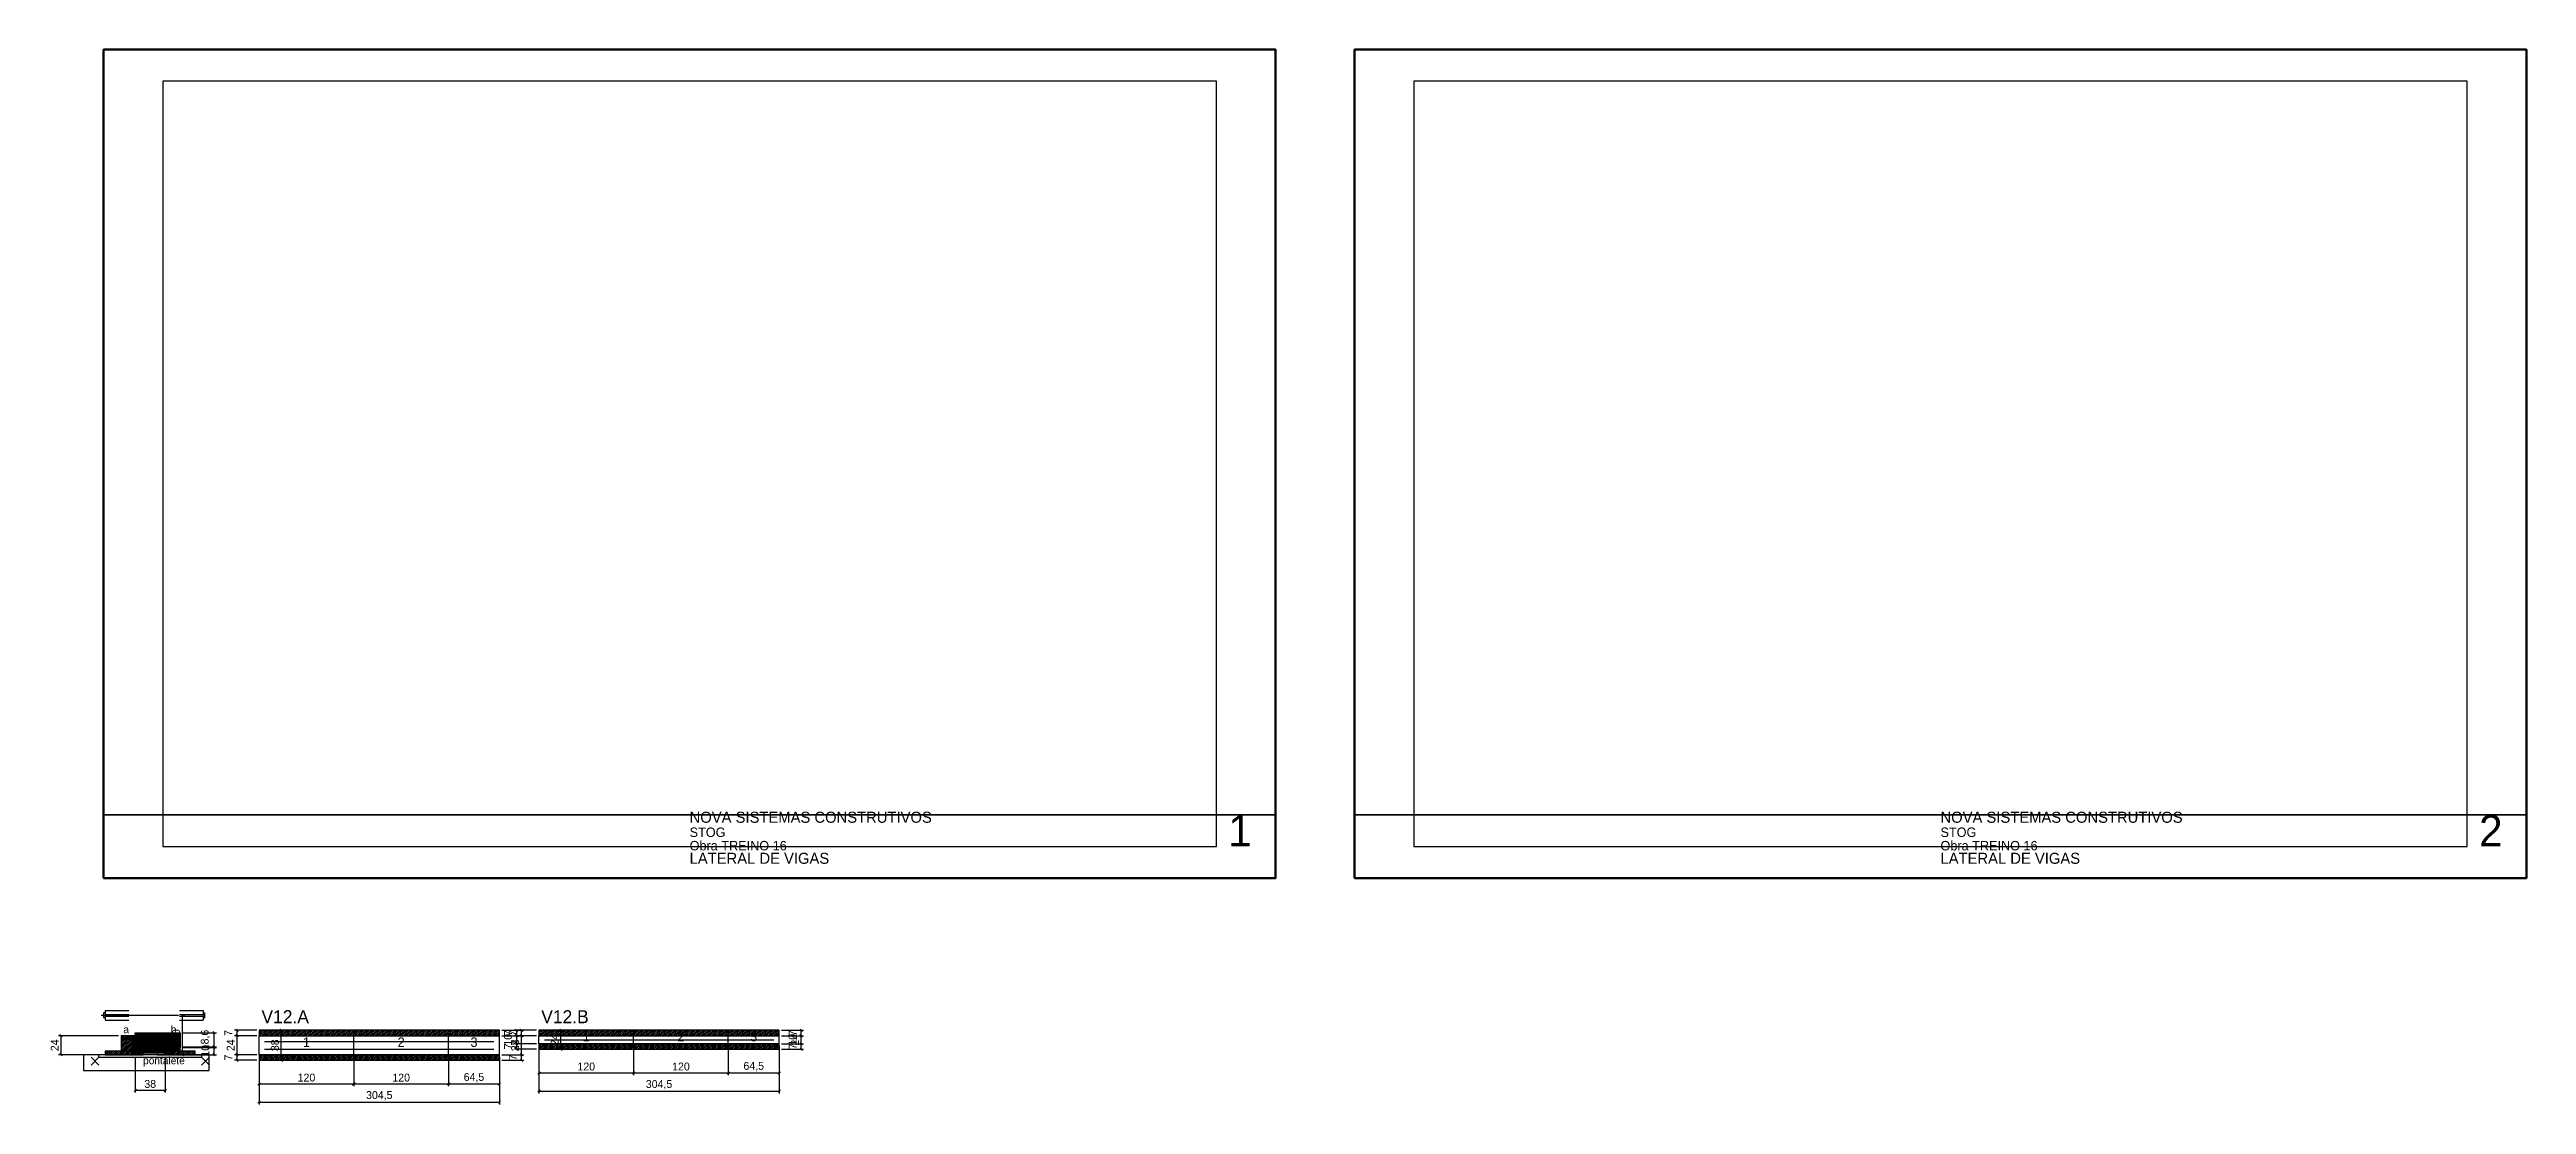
# Model space of a CAD drawing. Extents: x -10500 to 3070, y -87 to 1250.
# Drawn here: x -69 to 3070, y -87 to 1250 of the extents above.
import ezdxf
from ezdxf.enums import TextEntityAlignment as Align

# ---------------------------------------------------------------- set-up
doc = ezdxf.new("R2010")
doc.units = 0
for name, color, linetype in [('5', 5, 'Continuous'), ('barrote', 126, 'Continuous'), ('CARIMBO', 255, 'Continuous'), ('CONCRETO', 251, 'Continuous'), ('COTA', 241, 'Continuous'), ('detalhes', 7, 'Continuous'), ('ESTRUTURACAO', 7, 'Continuous'), ('Folhas', 255, 'Continuous'), ('Hachura', 251, 'Continuous'), ('Madeira', 126, 'Continuous'), ('NOMENCLATURA', 7, 'Continuous'), ('Painéis', 200, 'Continuous'), ('presilha', 224, 'Continuous'), ('SARR_2.2x7', 40, 'Continuous'), ('SCO-___-LAJ', 224, 'Continuous'), ('TENSOR', 224, 'Continuous')]:
    doc.layers.add(name, color=color, linetype=linetype)
doc.dimstyles.new('PAINEL', dxfattribs={"dimtxt": 10, "dimasz": 3, "dimexe": 3, "dimexo": 3, "dimgap": 3, "dimtad": 1, "dimblk": 'OBLIQUE', "dimblk1": 'OBLIQUE', "dimcen": 2.5, "dimclrd": 4, "dimclre": 4, "dimclrt": 240, "dimazin": 3, "dimtfac": 1, "dimtmove": 0, "dimatfit": 3})

# ---------------------------------------------------------------- blocks, each defined once
blk = doc.blocks.new('PAR_ESQ')
for p, q in [((-1, -1), (1, 1)), ((-1, 1), (1, -1))]:
    blk.add_line(p, q)
blk = doc.blocks.new('PAR_FUNDO_ESQ')
for p, q in [((-1, -1), (1, 1)), ((-1, 1), (1, -1))]:
    blk.add_line(p, q)
blk = doc.blocks.new('PAR_FUNDO_DIR')
for p, q in [((-1, -1), (1, 1)), ((-1, 1), (1, -1))]:
    blk.add_line(p, q)
blk = doc.blocks.new('par_int_esq')
for p, q in [((-1, -1), (1, 1)), ((-1, 1), (1, -1))]:
    blk.add_line(p, q)
blk = doc.blocks.new('par_int_dir')
for p, q in [((-1, -1), (1, 1)), ((-1, 1), (1, -1))]:
    blk.add_line(p, q)
blk = doc.blocks.new('_OBLIQUE')
at = {"color": 0, "linetype": 'BYBLOCK'}
blk.add_line((-0.5, -0.5), (0.5, 0.5), dxfattribs=at)

msp = doc.modelspace()

# ---------------------------------------------------------------- hatches: boundary and pattern name
at = {"layer": 'COTA'}
h = msp.add_hatch(dxfattribs=at)
h.set_pattern_fill('ANSI31', scale=0.4)
h.paths.add_polyline_path([(40, -16), (40, 4), (97, 4), (97, -14.6), (78, -14.6), (78, -16)])
h = msp.add_hatch(dxfattribs=at)
h.set_pattern_fill('ANSI31', scale=0.5)
h.paths.add_polyline_path([(197, 0), (317, 0), (317, 7), (197, 7)])
h = msp.add_hatch(dxfattribs=at)
h.set_pattern_fill('ANSI31', scale=0.5)
h.paths.add_polyline_path([(317, 0), (437, 0), (437, 7), (317, 7)])
h = msp.add_hatch(dxfattribs=at)
h.set_pattern_fill('ANSI31', scale=0.5)
h.paths.add_polyline_path([(437, 0), (501.5, 0), (501.5, 7), (437, 7)])
h = msp.add_hatch(dxfattribs=at)
h.set_pattern_fill('ANSI31', scale=0.5)
h.paths.add_polyline_path([(551.5, 0), (671.5, 0), (671.5, 7), (551.5, 7)])
h = msp.add_hatch(dxfattribs=at)
h.set_pattern_fill('ANSI31', scale=0.5)
h.paths.add_polyline_path([(671.5, 0), (791.5, 0), (791.5, 7), (671.5, 7)])
h = msp.add_hatch(dxfattribs=at)
h.set_pattern_fill('ANSI31', scale=0.5)
h.paths.add_polyline_path([(791.5, 0), (856, 0), (856, 7), (791.5, 7)])
h = msp.add_hatch(dxfattribs=at)
h.set_pattern_fill('ANSI31', scale=0.5)
h.paths.add_polyline_path([(197, -31), (317, -31), (317, -24), (197, -24)])
h = msp.add_hatch(dxfattribs=at)
h.set_pattern_fill('ANSI31', scale=0.5)
h.paths.add_polyline_path([(317, -31), (437, -31), (437, -24), (317, -24)])
h = msp.add_hatch(dxfattribs=at)
h.set_pattern_fill('ANSI31', scale=0.5)
h.paths.add_polyline_path([(437, -31), (501.5, -31), (501.5, -24), (437, -24)])
h = msp.add_hatch(dxfattribs=at)
h.set_pattern_fill('ANSI31', scale=0.5)
h.paths.add_polyline_path([(551.5, -17), (671.5, -17), (671.5, -10), (551.5, -10)])
h = msp.add_hatch(dxfattribs=at)
h.set_pattern_fill('ANSI31', scale=0.5)
h.paths.add_polyline_path([(671.5, -17), (791.5, -17), (791.5, -10), (671.5, -10)])
h = msp.add_hatch(dxfattribs=at)
h.set_pattern_fill('ANSI31', scale=0.5)
h.paths.add_polyline_path([(791.5, -17), (856, -17), (856, -10), (791.5, -10)])
at = {"layer": 'Hachura'}
h = msp.add_hatch(dxfattribs=at)
h.set_pattern_fill('ANSI31', scale=0.5)
h.paths.add_polyline_path([(22, -24), (36, -24), (36, 0), (22, 0)])
h = msp.add_hatch(dxfattribs=at)
h.set_pattern_fill('ANSI31', scale=0.5)
h.paths.add_polyline_path([(22, -4.4), (36, -4.4), (36, 0), (22, 0)])
h = msp.add_hatch(dxfattribs=at)
h.set_pattern_fill('SOLID')
h.paths.add_polyline_path([(36, -24), (40, -24), (40, 0), (36, 0)])
h = msp.add_hatch(dxfattribs=at)
h.set_pattern_fill('ANSI31', scale=0.5)
h.paths.add_polyline_path([(2, -24), (22, -24), (22, -19.6), (2, -19.6)])
h = msp.add_hatch(dxfattribs=at)
h.set_pattern_fill('SOLID')
h.paths.add_polyline_path([(40, -19.6), (78, -19.6), (78, -16), (40, -16)])
h = msp.add_hatch(dxfattribs=at)
h.set_pattern_fill('ANSI31', scale=0.5)
h.paths.add_polyline_path([(40, -24), (50, -24), (50, -19.6), (40, -19.6)])
h = msp.add_hatch(dxfattribs=at)
h.set_pattern_fill('SOLID')
h.paths.add_polyline_path([(78, -24), (82, -24), (82, -14), (78, -14)])
h = msp.add_hatch(dxfattribs=at)
h.set_pattern_fill('SOLID')
h.paths.add_polyline_path([(78, -14), (97, -14), (97, -20), (78, -20)])
h = msp.add_hatch(dxfattribs=at)
h.set_pattern_fill('ANSI31', scale=0.5)
h.paths.add_polyline_path([(82, -24), (96, -24), (96, -14), (82, -14)])
h = msp.add_hatch(dxfattribs=at)
h.set_pattern_fill('ANSI31', scale=0.5)
h.paths.add_polyline_path([(82, -18.4), (96, -18.4), (96, -14), (82, -14)])
h = msp.add_hatch(dxfattribs=at)
h.set_pattern_fill('ANSI31', scale=0.5)
h.paths.add_polyline_path([(96, -24), (116, -24), (116, -19.6), (96, -19.6)])
at = {"layer": 'HACHURACONCRETO'}
h = msp.add_hatch(dxfattribs=at)
h.set_pattern_fill('ANSI31', scale=0.3)
h.paths.add_polyline_path([(40, -19.6), (78, -19.6), (78, -14), (40, -14)])

# ---------------------------------------------------------------- linework, layer by layer
for p, q in [((2, 32), (32, 32)), ((2, 32), (2, 20)), ((96, 32), (126, 32)), ((126, 32), (126, 20)), ((0, 29), (0, 23)), ((2, 29), (0, 29)), ((2, 23), (0, 23)), ((2, 27), (32, 27)), ((2, 25), (32, 25)), ((2, 20), (32, 20)), ((96, 27), (126, 27)), ((96, 25), (126, 25)), ((96, 20), (126, 20)), ((126, 29), (128, 29)), ((126, 23), (128, 23)), ((128, 29), (128, 23))]:
    msp.add_line(p, q)
at = {"layer": 'BARRA_ANCORAGEM'}
for p, q in [((40, -16.3), (78, -16.3)), ((40, -18.3), (40, -16.3)), ((40, -18.3), (78, -18.3)), ((40, -19.7), (78, -19.7)), ((40, -21.7), (40, -19.7)), ((40, -21.7), (78, -21.7)), ((78, -18.3), (78, -16.3)), ((78, -21.7), (78, -19.7))]:
    msp.add_line(p, q, dxfattribs=at)
at = {"layer": 'barrote'}
msp.add_lwpolyline([(-25.5, -44), (133.5, -44), (133.5, -24), (-25.5, -24)], close=True, dxfattribs=at)
at = {"layer": 'CARIMBO', "lineweight": 35}
for p, q in [((0, 280), (1485, 280)), ((1585, 280), (3070, 280))]:
    msp.add_line(p, q, dxfattribs=at)
at = {"layer": 'CONCRETO'}
msp.add_lwpolyline([(40, -16), (40, 4), (97, 4), (97, -14.6), (78, -14.6), (78, -16)], close=True, dxfattribs=at)
at = {"layer": 'Folhas', "lineweight": 50}
for points in [[(0, 200), (1485, 200), (1485, 1250), (0, 1250)], [(1585, 200), (3070, 200), (3070, 1250), (1585, 1250)]]:
    msp.add_lwpolyline(points, close=True, dxfattribs=at)
at = {"layer": 'Folhas', "lineweight": 25}
for points in [[(75, 240), (1410, 240), (1410, 1210), (75, 1210)], [(1660, 240), (2995, 240), (2995, 1210), (1660, 1210)]]:
    msp.add_lwpolyline(points, close=True, dxfattribs=at)
at = {"layer": 'HACHURACONCRETO'}
msp.add_lwpolyline([(40, -19.6), (78, -19.6), (78, -14), (40, -14)], close=True, dxfattribs=at)
at = {"layer": 'Madeira'}
for points in [[(22, -24), (36, -24), (36, 0), (22, 0)], [(22, -4.4), (36, -4.4), (36, 0), (22, 0)], [(2, -24), (22, -24), (22, -19.6), (2, -19.6)], [(22, -24), (36, -24), (36, -19.6), (22, -19.6)], [(40, -24), (50, -24), (50, -19.6), (40, -19.6)], [(68, -24), (78, -24), (78, -19.6), (68, -19.6)], [(82, -24), (96, -24), (96, -14), (82, -14)], [(82, -18.4), (96, -18.4), (96, -14), (82, -14)], [(96, -24), (116, -24), (116, -19.6), (96, -19.6)]]:
    msp.add_lwpolyline(points, close=True, dxfattribs=at)
at = {"layer": 'Painéis'}
for p, q in [((197, 0), (317, 0)), ((197, -24), (197, 0)), ((317, -24), (317, 0)), ((317, -24), (317, 0)), ((317, 0), (437, 0)), ((317, -24), (317, 0)), ((437, -24), (437, 0)), ((437, -24), (437, 0)), ((437, 0), (501.5, 0)), ((437, -24), (437, 0)), ((501.5, -24), (501.5, 0)), ((551.5, 0), (671.5, 0)), ((551.5, -10), (551.5, 0)), ((671.5, -10), (671.5, 0)), ((671.5, -10), (671.5, 0)), ((671.5, 0), (791.5, 0)), ((671.5, -10), (671.5, 0)), ((791.5, -10), (791.5, 0)), ((791.5, -10), (791.5, 0)), ((791.5, 0), (856, 0)), ((791.5, -10), (791.5, 0)), ((856, -10), (856, 0)), ((197, -24), (317, -24)), ((317, -24), (437, -24)), ((437, -24), (501.5, -24)), ((551.5, -10), (671.5, -10)), ((671.5, -10), (791.5, -10)), ((791.5, -10), (856, -10))]:
    msp.add_line(p, q, dxfattribs=at)
for points in [[(36, -24), (40, -24), (40, 0), (36, 0)], [(40, -19.6), (78, -19.6), (78, -16), (40, -16)], [(78, -24), (82, -24), (82, -14), (78, -14)], [(78, -14), (97, -14), (97, -14.6), (78, -14.6)]]:
    msp.add_lwpolyline(points, close=True, dxfattribs=at)
at = {"layer": 'presilha'}
for p, q in [((-16, -37), (-6, -27)), ((-16, -27), (-6, -37)), ((124, -37), (134, -27)), ((124, -27), (134, -37))]:
    msp.add_line(p, q, dxfattribs=at)
at = {"layer": 'SARR_2.2x7'}
for points in [[(204, -7), (317, -7)], [(204, -7), (317, -7)], [(204, -17), (317, -17)], [(204, -17), (317, -17)], [(317, -7), (437, -7)], [(317, -7), (437, -7)], [(317, -17), (437, -17)], [(317, -17), (437, -17)], [(437, -7), (494.5, -7)], [(437, -7), (494.5, -7)], [(437, -17), (494.5, -17)], [(437, -17), (494.5, -17)], [(558.5, -5), (671.5, -5)], [(558.5, -5), (671.5, -5)], [(671.5, -5), (791.5, -5)], [(671.5, -5), (791.5, -5)], [(791.5, -5), (849, -5)], [(791.5, -5), (849, -5)]]:
    msp.add_lwpolyline(points, dxfattribs=at)
at = {"layer": 'SARRAFO_2_2X7'}
for p, q in [((36, -4.8), (40, -4.8)), ((36, -9.2), (36, -4.8)), ((36, -9.2), (40, -9.2)), ((36, -14.8), (40, -14.8)), ((36, -19.2), (36, -14.8)), ((36, -19.2), (40, -19.2)), ((40, -9.2), (40, -4.8)), ((40, -19.2), (40, -14.8)), ((78, -16.8), (82, -16.8)), ((78, -21.2), (78, -16.8)), ((78, -21.2), (82, -21.2)), ((82, -21.2), (82, -16.8))]:
    msp.add_line(p, q, dxfattribs=at)
at = {"layer": 'SCO-___-LAJ'}
for points in [[(197, 0), (317, 0), (317, 7), (197, 7)], [(317, 0), (437, 0), (437, 7), (317, 7)], [(437, 0), (501.5, 0), (501.5, 7), (437, 7)], [(551.5, 0), (671.5, 0), (671.5, 7), (551.5, 7)], [(671.5, 0), (791.5, 0), (791.5, 7), (671.5, 7)], [(791.5, 0), (856, 0), (856, 7), (791.5, 7)], [(-6.5, -27.2), (124.5, -27.2), (124.5, -24), (-6.5, -24)], [(197, -31), (317, -31), (317, -24), (197, -24)], [(317, -31), (437, -31), (437, -24), (317, -24)], [(437, -31), (501.5, -31), (501.5, -24), (437, -24)], [(551.5, -17), (671.5, -17), (671.5, -10), (551.5, -10)], [(671.5, -17), (791.5, -17), (791.5, -10), (671.5, -10)], [(791.5, -17), (856, -17), (856, -10), (791.5, -10)]]:
    msp.add_lwpolyline(points, close=True, dxfattribs=at)
at = {"layer": 'TENSOR'}
msp.add_line((-3, 26), (95, 26), dxfattribs=at)

# ---------------------------------------------------------------- block references
at = {"layer": 'Painéis'}
for name, p in [('PAR_ESQ', (36, -19)), ('par_int_esq', (40, -9)), ('PAR_FUNDO_ESQ', (40, -14)), ('par_int_dir', (78, -9)), ('PAR_FUNDO_DIR', (78, -14))]:
    msp.add_blockref(name, p, dxfattribs=at)

# ---------------------------------------------------------------- texts
at = {"layer": '5'}
for s, p in [('1', (611.5, -1)), ('2', (731.5, -1)), ('3', (823.75, -1)), ('1', (257, -8)), ('2', (377, -8)), ('3', (469.25, -8))]:
    msp.add_text(s, height=12, dxfattribs=at).set_placement(p, align=Align.MIDDLE_CENTER)
at = {"layer": 'CARIMBO'}
for s, height, p in [('NOVA SISTEMAS CONSTRUTIVOS', 14, (742.5, 270)), ('NOVA SISTEMAS CONSTRUTIVOS', 14, (2327.5, 270)), ('STOG', 12, (742.5, 252)), ('1', 40, (1425, 240)), ('STOG', 12, (2327.5, 252)), ('2', 40, (3010, 240)), ('Obra TREINO 16', 12, (742.5, 235)), ('LATERAL DE VIGAS', 14, (742.5, 218)), ('Obra TREINO 16', 12, (2327.5, 235)), ('LATERAL DE VIGAS', 14, (2327.5, 218))]:
    msp.add_text(s, height=height, dxfattribs=at).set_placement(p)
at = {"layer": 'detalhes'}
for s, p in [('a', (25, 3.3)), ('b', (85, 3.3)), ('c', (50, -13.5))]:
    msp.add_text(s, height=9.6, dxfattribs=at).set_placement(p)
at = {"layer": 'ESTRUTURACAO'}
msp.add_text('pontalete', height=9.6, dxfattribs=at).set_placement((50, -36))
at = {"layer": 'NOMENCLATURA'}
for s, p in [('V12.A', (200, 16)), ('V12.B', (554.5, 16))]:
    msp.add_text(s, height=16.5, dxfattribs=at).set_placement(p)

# ---------------------------------------------------------------- dimensions: what is measured, and where the dimension line sits
at = {"layer": 'COTA'}
for base, p1, p2 in [((-54, -24), (2, -24), (22, 0)), ((100, -24), (96, -24), (96, 26)), ((140, -14.6), (97, -14.6), (97, 4)), ((169, 0), (197, 0), (197, 7)), ((169, -24), (197, -24), (197, 0)), ((225, -31), (197, -31), (197, 7)), ((529.5, -31), (501.5, -31), (501.5, 7)), ((529.5, 0), (501.5, 0), (501.5, 7)), ((529.5, -24), (501.5, -24), (501.5, 0)), ((523.5, 0), (551.5, 0), (551.5, 7)), ((523.5, -10), (551.5, -10), (551.5, 0)), ((579.5, -17), (551.5, -17), (551.5, 7)), ((884, -17), (856, -17), (856, 7)), ((884, 0), (856, 0), (856, 7)), ((884, -10), (856, -10), (856, 0)), ((140, -24), (96, -24), (96, -14)), ((169, -31), (197, -31), (197, -24)), ((529.5, -31), (501.5, -31), (501.5, -24)), ((523.5, -17), (551.5, -17), (551.5, -10)), ((884, -17), (856, -17), (856, -10))]:
    msp.add_linear_dim(base=base, p1=p1, p2=p2, angle=90, dimstyle='PAINEL', dxfattribs=at).render()
for base, p1, p2 in [((40, -69), (40, -24), (78, -24)), ((197, -61), (197, -24), (317, -24)), ((197, -84), (197, -24), (501.5, -24)), ((317, -61), (317, -24), (437, -24)), ((437, -61), (437, -24), (501.5, -24)), ((551.5, -47), (551.5, -10), (671.5, -10)), ((551.5, -70), (551.5, -10), (856, -10)), ((671.5, -47), (671.5, -10), (791.5, -10)), ((791.5, -47), (791.5, -10), (856, -10))]:
    msp.add_linear_dim(base=base, p1=p1, p2=p2, dimstyle='PAINEL', dxfattribs=at).render()

doc.saveas('drawing.dxf')
